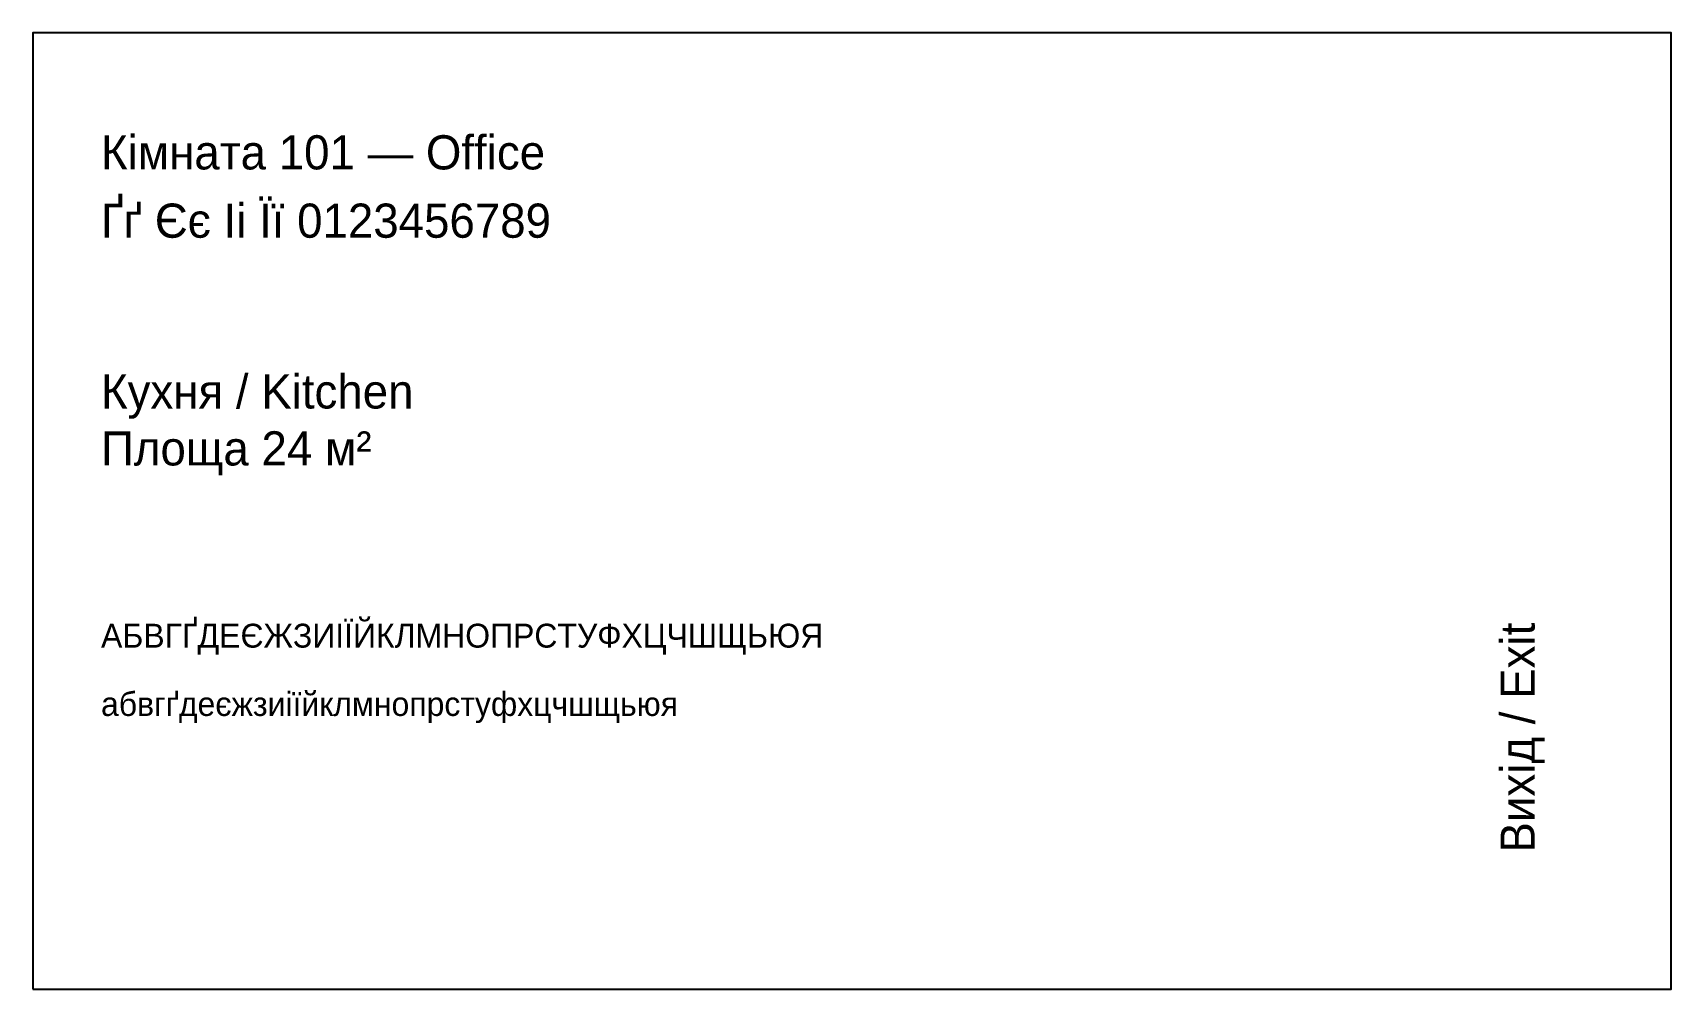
# Model space of a CAD drawing. Header units: millimetres. Extents: x 0 to 24000, y 0 to 14000.
import ezdxf

# ---------------------------------------------------------------- set-up
doc = ezdxf.new("R2010")
doc.units = ezdxf.units.MM
doc.layers.add('TEXT_TEST', color=7, linetype='CONTINUOUS')

msp = doc.modelspace()

# ---------------------------------------------------------------- linework, layer by layer
at = {"layer": 'TEXT_TEST'}
msp.add_lwpolyline([(0, 0), (24000, 0), (24000, 14000), (0, 14000)], close=True, dxfattribs=at)

# ---------------------------------------------------------------- texts
for s, height, p in [('Кімната 101 — Office', 500, (1000, 12000)), ('Ґґ Єє Іі Її 0123456789', 500, (1000, 11000)), ('АБВГҐДЕЄЖЗИІЇЙКЛМНОПРСТУФХЦЧШЩЬЮЯ', 350, (1000, 5000)), ('абвгґдеєжзиіїйклмнопрстуфхцчшщьюя', 350, (1000, 4000))]:
    msp.add_text(s, height=height, dxfattribs=at).set_placement(p)
msp.add_text('Вихід / Exit', height=500, rotation=90, dxfattribs=at).set_placement((22000, 2000))
at = {"layer": 'TEXT_TEST', "insert": (1000, 9000), "char_height": 500, "width": 18000, "attachment_point": 1}
msp.add_mtext('Кухня / Kitchen\\PПлоща 24 м²', dxfattribs=at)

doc.saveas('drawing.dxf')
